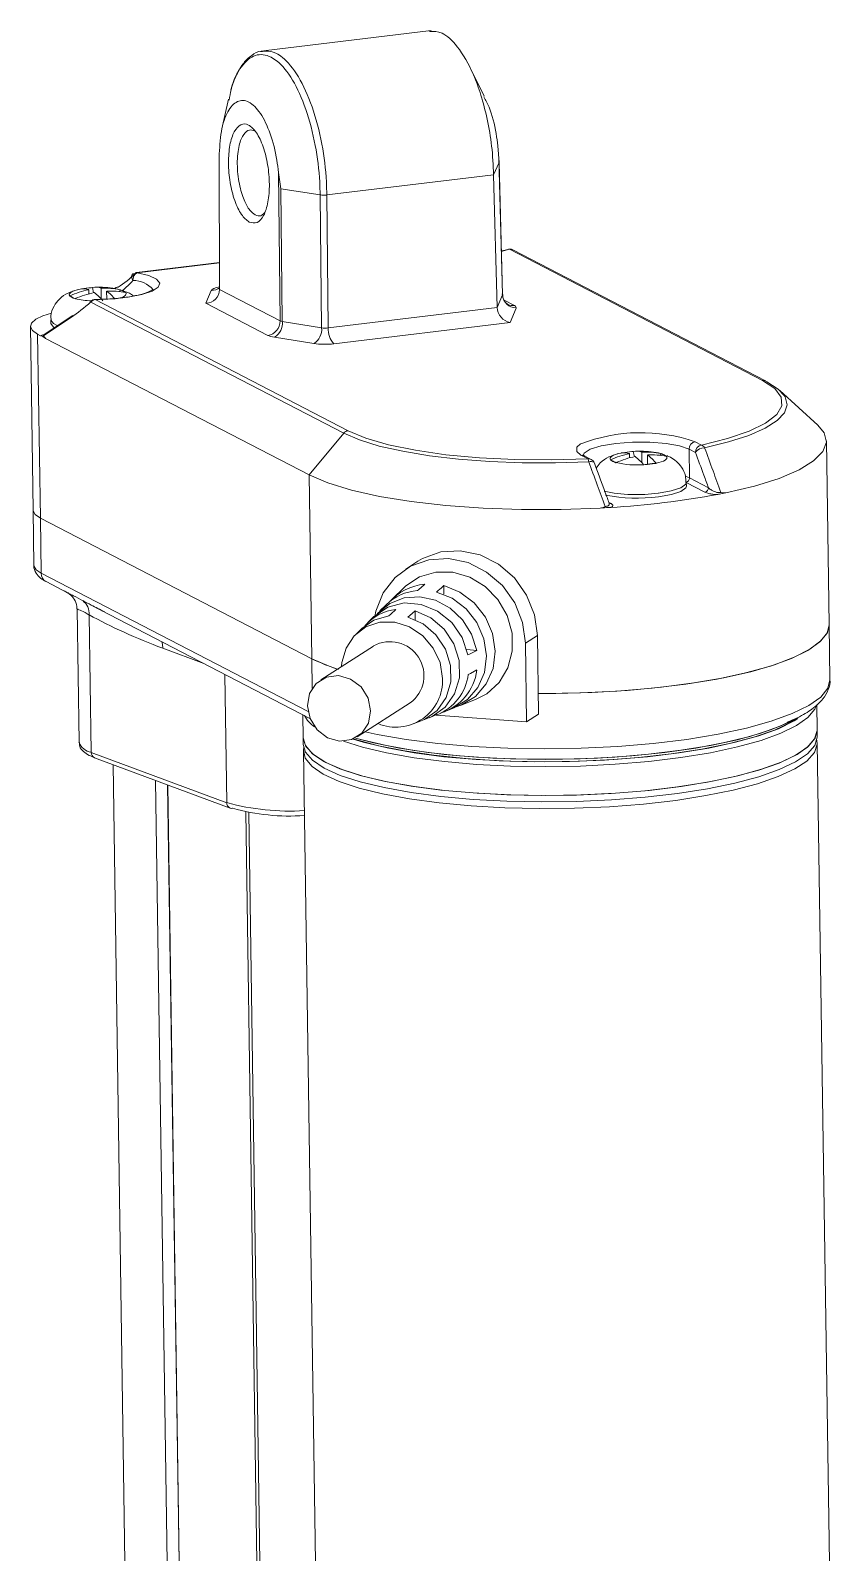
# Model space of a CAD drawing. Header units: millimetres. Extents: x -172 to 1209, y -709 to 1573.
# Drawn here: x 506.8 to 566, y 1234.5 to 1347 of the extents above; entities that cross this region are included whole.
import ezdxf

# ---------------------------------------------------------------- set-up
doc = ezdxf.new("R2010")
doc.units = ezdxf.units.MM

msp = doc.modelspace()

# ---------------------------------------------------------------- linework, layer by layer
at = {"color": 7, "linetype": 'Continuous', "lineweight": 15}
for p, q in [((536.43, 1346.96), (524.05, 1345.46)), ((521.46, 1341.89), (520.96, 1339.69)), ((541.45, 1337.21), (541.37, 1338.43)), ((541.37, 1338.43), (541.37, 1338.42)), ((520.76, 1337.58), (520.79, 1327.81)), ((541.05, 1336.29), (541.45, 1337.21)), ((541.71, 1327.43), (541.44, 1337.46)), ((541.71, 1327.41), (541.45, 1337.21)), ((525.15, 1336.46), (525.33, 1335.25)), ((525.26, 1325.49), (525.15, 1336.46)), ((541.05, 1336.29), (528.72, 1334.8)), ((541.32, 1326.49), (541.05, 1336.29)), ((528.23, 1334.8), (525.33, 1335.25)), ((525.33, 1335.25), (525.43, 1325.44)), ((528.33, 1324.98), (528.23, 1334.8)), ((528.72, 1334.8), (528.82, 1324.98)), ((542.09, 1330.77), (541.69, 1330.67)), ((560.93, 1321.09), (542.23, 1330.78)), ((561.16, 1321.05), (542.47, 1330.74)), ((520.78, 1329.81), (514.64, 1329.06)), ((510.48, 1327.84), (510.58, 1327.86)), ((510.49, 1327.84), (510.48, 1327.84)), ((511.12, 1327.48), (511.12, 1327.79)), ((511.29, 1327.94), (511.39, 1327.95)), ((511.4, 1327.95), (511.39, 1327.95)), ((511.48, 1327.57), (511.39, 1327.95)), ((512.04, 1327.12), (512.03, 1327.9)), ((512.45, 1327.11), (512.44, 1327.69)), ((513.15, 1327.97), (513.02, 1327.88)), ((513.39, 1327.66), (513.46, 1327.79)), ((513.46, 1327.79), (513.44, 1327.79)), ((513.46, 1327.79), (513.51, 1327.77)), ((513.82, 1327.61), (513.87, 1327.58)), ((513.87, 1327.58), (513.85, 1327.58)), ((519.78, 1326.79), (520.18, 1327.74)), ((520.79, 1327.81), (525.26, 1325.49)), ((509.72, 1327.34), (509.7, 1327.33)), ((509.74, 1327.32), (509.7, 1327.33)), ((510.11, 1327.12), (510.06, 1327.15)), ((510.13, 1327.13), (510.11, 1327.12)), ((529.97, 1317.19), (511.28, 1326.88)), ((511.6, 1327.06), (530.29, 1317.37)), ((524.37, 1324.41), (519.78, 1326.79)), ((528.82, 1324.98), (541.32, 1326.49)), ((541.32, 1326.49), (541.71, 1327.41)), ((509.89, 1325.87), (507.74, 1324.44)), ((509.84, 1325.76), (507.8, 1324.4)), ((508.31, 1325.56), (508.31, 1325.3)), ((525.43, 1325.44), (528.33, 1324.98)), ((542.27, 1325.38), (529.25, 1323.8)), ((542.72, 1326.44), (542.27, 1325.38)), ((506.81, 1325.09), (507.01, 1311.49)), ((507.54, 1310.92), (507.33, 1324.51)), ((507.56, 1324.39), (507.33, 1324.51)), ((527.41, 1314.11), (507.93, 1324.2)), ((527.76, 1323.82), (524.86, 1324.28)), ((565.02, 1317.78), (562.21, 1320.35)), ((527.41, 1314.11), (529.97, 1317.19)), ((555.95, 1316.56), (556.42, 1316.31)), ((565.85, 1303.02), (565.65, 1316.62)), ((547.56, 1315.54), (547.5, 1315.57)), ((548.03, 1315.29), (547.56, 1315.54)), ((548.27, 1315.25), (547.8, 1315.5)), ((549.7, 1315.23), (549.68, 1315.22)), ((549.72, 1315.2), (549.68, 1315.22)), ((550.46, 1315.72), (550.56, 1315.74)), ((550.47, 1315.72), (550.46, 1315.72)), ((551.1, 1315.37), (551.1, 1315.68)), ((551.27, 1315.83), (551.38, 1315.83)), ((551.38, 1315.84), (551.38, 1315.83)), ((551.46, 1315.45), (551.38, 1315.83)), ((552.02, 1315), (552.01, 1315.79)), ((552.43, 1314.89), (552.42, 1315.57)), ((553.37, 1315.54), (553.44, 1315.67)), ((553.44, 1315.67), (553.42, 1315.68)), ((553.44, 1315.67), (553.49, 1315.66)), ((553.81, 1315.49), (553.85, 1315.46)), ((553.85, 1315.46), (553.83, 1315.47)), ((555.53, 1313.88), (555.5, 1316.02)), ((555.97, 1315.77), (555.5, 1316.02)), ((527.61, 1300.51), (527.41, 1314.11)), ((550.09, 1315.01), (550.04, 1315.04)), ((550.11, 1315.01), (550.09, 1315.01)), ((552.15, 1314.85), (552.14, 1314.86)), ((552.26, 1314.87), (552.15, 1314.85)), ((553.06, 1314.96), (552.96, 1314.95)), ((553.06, 1314.96), (553.06, 1314.97)), ((555.3, 1313.28), (555.29, 1313.55)), ((555.53, 1313.88), (556.94, 1313.15)), ((507.01, 1311.49), (507.07, 1307.42)), ((527.61, 1300.51), (507.54, 1310.92)), ((507.54, 1310.92), (507.6, 1306.84)), ((535.44, 1307.72), (534.55, 1307.15)), ((507.96, 1306.22), (509.59, 1305.37)), ((509.55, 1305.4), (509.6, 1305.38)), ((534.45, 1305.8), (533.55, 1304.93)), ((537.37, 1305.28), (537.36, 1305.92)), ((510.25, 1304.2), (510.4, 1294.34)), ((511.3, 1304.48), (527.47, 1296.11)), ((533.1, 1304.5), (532.65, 1304.06)), ((535.25, 1303.4), (535.24, 1304.05)), ((511.15, 1303.75), (511.3, 1293.6)), ((532.2, 1303.63), (531.75, 1303.19)), ((565.91, 1298.95), (565.85, 1303.02)), ((531.31, 1302.76), (530.86, 1302.32)), ((543.4, 1301.67), (544.29, 1302.24)), ((544.38, 1296.42), (544.29, 1302.24)), ((532.18, 1301.46), (528.27, 1298.95)), ((539.8, 1301.14), (539.06, 1301.2)), ((543.49, 1295.85), (543.4, 1301.67)), ((530.97, 1294.75), (534.88, 1297.26)), ((538.61, 1297.07), (539.77, 1297.53)), ((526.95, 1296.38), (526.97, 1294.68)), ((536.28, 1296.16), (536.86, 1296.39)), ((536.8, 1296.36), (543.49, 1295.85)), ((537.44, 1296.61), (538.02, 1296.84)), ((543.49, 1295.85), (544.38, 1296.42)), ((564.97, 1295.24), (564.94, 1297.13)), ((535.11, 1295.7), (535.7, 1295.93)), ((564.97, 1294.76), (564.97, 1295.24)), ((526.97, 1294.68), (526.98, 1294.19)), ((565.96, 1228.25), (564.98, 1294.27)), ((511.3, 1293.6), (521.33, 1289.88)), ((511.55, 1293.2), (521.58, 1289.48)), ((526.99, 1293.71), (527.96, 1227.69)), ((512.92, 1292.69), (514.9, 1159.42)), ((522.95, 1289.16), (524.93, 1155.71))]:
    msp.add_line(p, q, dxfattribs=at)
at = {"color": 8, "linetype": 'Continuous', "lineweight": 15}
for p, q in [((542.23, 1330.78), (541.62, 1330.63)), ((514.55, 1328.99), (514.59, 1328.99)), ((520.78, 1329.79), (514.69, 1329.05)), ((541.84, 1327.02), (542.59, 1326.63)), ((555.28, 1313.99), (555.53, 1313.88)), ((556.67, 1312.83), (555.29, 1313.54)), ((549.58, 1312.07), (549.74, 1311.99)), ((507.6, 1306.84), (527.33, 1296.62)), ((509.31, 1305.55), (509.55, 1305.4)), ((519.63, 1300.17), (516.6, 1301.29)), ((527.61, 1300.51), (527.64, 1298.32)), ((521.19, 1299.36), (521.33, 1289.88)), ((516.06, 1291.53), (518.04, 1158.64)), ((516.95, 1291.2), (518.92, 1158.45)), ((516.96, 1291.2), (518.92, 1158.44)), ((522.73, 1289.2), (524.71, 1156.2))]:
    msp.add_line(p, q, dxfattribs=at)
at = {"color": 7, "linetype": 'Continuous', "lineweight": 15, "flags": 128}
for points in [[(540.36, 1342.1), (539.83, 1343.17), (539.26, 1344.3)], [(542.23, 1330.78), (542.16, 1330.79), (542.09, 1330.77)], [(514.69, 1329.05), (515.55, 1328.84), (516.13, 1328.58), (516.37, 1328.29), (516.26, 1327.98), (515.81, 1327.69), (515.05, 1327.44), (514.04, 1327.24), (512.86, 1327.11), (511.6, 1327.06)], [(514.38, 1328.47), (514.33, 1328.57), (514.3, 1328.67), (514.29, 1328.76), (514.3, 1328.84), (514.34, 1328.91), (514.39, 1328.96), (514.47, 1328.98), (514.55, 1328.99)], [(514.55, 1328.99), (514.57, 1329.01), (514.58, 1329.03), (514.6, 1329.05), (514.62, 1329.06), (514.64, 1329.06), (514.65, 1329.07), (514.67, 1329.06), (514.69, 1329.05)], [(510.49, 1327.84), (510.28, 1327.79), (510.09, 1327.74), (509.94, 1327.68), (509.82, 1327.61), (509.74, 1327.55), (509.69, 1327.48), (509.68, 1327.41), (509.72, 1327.34)], [(513.44, 1327.79), (513.25, 1327.84), (513.08, 1327.87)], [(511.28, 1326.88), (511.27, 1326.93), (511.27, 1326.95), (511.27, 1326.95)], [(511.6, 1327.08), (511.6, 1327.08), (511.6, 1327.06)], [(507.33, 1324.51), (506.96, 1324.77), (506.81, 1325.05), (506.89, 1325.33), (507.2, 1325.61), (507.72, 1325.87), (508.36, 1326.07)], [(508.31, 1325.3), (508.31, 1325.29), (508.51, 1325.02), (508.57, 1324.99)], [(556.42, 1316.31), (558.35, 1316.8), (559.94, 1317.34), (561.16, 1317.94), (561.98, 1318.57), (562.37, 1319.22), (562.32, 1319.86), (561.83, 1320.49), (560.93, 1321.09)], [(561.25, 1320.99), (562.09, 1320.45), (562.54, 1319.97)], [(565.02, 1317.78), (565.48, 1317.22), (565.65, 1316.52), (565.39, 1315.83), (564.71, 1315.14), (563.63, 1314.48), (562.16, 1313.85), (560.34, 1313.28), (558.21, 1312.78)], [(548.08, 1315.07), (545.63, 1314.99), (543.17, 1315), (540.77, 1315.09), (538.46, 1315.27), (536.3, 1315.52), (534.34, 1315.85), (532.6, 1316.24), (531.14, 1316.69), (529.97, 1317.19)], [(530.29, 1317.37), (531.6, 1316.82), (533.27, 1316.34), (535.27, 1315.93), (537.53, 1315.6), (540, 1315.37), (542.63, 1315.24), (545.32, 1315.22), (548.03, 1315.29)], [(550.47, 1315.72), (550.26, 1315.68), (550.07, 1315.62), (549.92, 1315.56), (549.8, 1315.5), (549.72, 1315.43), (549.67, 1315.36), (549.67, 1315.29), (549.7, 1315.23)], [(553.06, 1314.97), (553.27, 1315.02), (553.45, 1315.07), (553.61, 1315.13), (553.73, 1315.2), (553.81, 1315.26), (553.86, 1315.33), (553.86, 1315.4), (553.83, 1315.47)], [(553.42, 1315.68), (553.23, 1315.73), (553.07, 1315.76)], [(548.94, 1311.65), (546.04, 1311.55), (543.12, 1311.54), (540.27, 1311.64), (537.52, 1311.84), (534.95, 1312.13), (532.61, 1312.51), (530.54, 1312.98), (528.8, 1313.51), (527.41, 1314.11)], [(548.51, 1314.96), (548.51, 1314.98), (548.51, 1314.98)], [(553.23, 1312.49), (554.19, 1312.66), (554.89, 1312.88), (555.25, 1313.15), (555.3, 1313.28)], [(507.54, 1310.92), (507.16, 1311.18), (507.01, 1311.46), (507.01, 1311.49)], [(507.01, 1311.49), (507.01, 1311.46), (507.16, 1311.18), (507.54, 1310.92)], [(544.29, 1302.24), (544.08, 1303.77), (543.49, 1305.21), (542.59, 1306.49), (541.41, 1307.5), (540.05, 1308.19), (538.59, 1308.5), (537.15, 1308.41), (535.8, 1307.93), (535.44, 1307.72)], [(543.4, 1301.67), (543.19, 1303.19), (542.61, 1304.64), (541.7, 1305.92), (540.52, 1306.93), (539.16, 1307.62), (537.71, 1307.93), (536.26, 1307.84), (534.91, 1307.36), (533.77, 1306.53), (532.89, 1305.39), (532.35, 1304.03), (532.27, 1303.63)], [(539.77, 1297.53), (540.55, 1297.93), (541.46, 1298.76), (542.11, 1299.84), (542.43, 1301.09), (542.41, 1302.41), (542.05, 1303.71), (541.37, 1304.89), (540.43, 1305.86), (539.29, 1306.56), (538.04, 1306.92), (536.77, 1306.93), (535.58, 1306.58), (534.55, 1305.9), (534.45, 1305.8)], [(532.44, 1303.83), (532.48, 1303.88), (533.37, 1304.6), (534.43, 1305.02), (535.6, 1305.1), (536.76, 1304.84), (537.85, 1304.26), (538.76, 1303.4), (539.42, 1302.33), (539.8, 1301.14)], [(536.83, 1305.45), (537.99, 1304.99), (539.01, 1304.21), (539.81, 1303.19), (540.33, 1302), (540.52, 1300.74), (540.37, 1299.51), (539.89, 1298.4), (539.11, 1297.5), (538.11, 1296.88), (538.02, 1296.84)], [(537.36, 1305.92), (538.56, 1305.44), (539.62, 1304.65), (540.44, 1303.6), (540.97, 1302.38), (541.17, 1301.08), (541.01, 1299.8), (540.51, 1298.66), (539.72, 1297.74), (538.68, 1297.1), (538.31, 1296.97)], [(532.2, 1303.63), (532.22, 1303.64), (533.23, 1304.33), (534.43, 1304.64), (535.7, 1304.54), (536.91, 1304.04), (537.95, 1303.2), (538.72, 1302.08), (539.15, 1300.81)], [(533.83, 1304.16), (533.45, 1303.82), (533.3, 1303.7)], [(534.71, 1303.59), (534.85, 1303.71), (535.24, 1304.05)], [(535.24, 1304.05), (536.4, 1303.55), (537.39, 1302.71), (538.12, 1301.62), (538.51, 1300.38), (538.53, 1299.11), (538.17, 1297.93), (537.48, 1296.94), (536.51, 1296.26), (535.98, 1296.06)], [(529.8, 1299.96), (529.82, 1300.23), (530.14, 1301.31), (530.75, 1302.21), (531.61, 1302.87), (532.64, 1303.21), (533.75, 1303.21), (534.84, 1302.87), (535.82, 1302.22), (536.59, 1301.31), (537.09, 1300.23), (537.27, 1299.07)], [(531.31, 1302.76), (532.19, 1303.38), (533.3, 1303.7)], [(534.71, 1303.59), (535.83, 1303.1), (536.79, 1302.28), (537.49, 1301.23), (537.86, 1300.03), (537.88, 1298.8), (537.54, 1297.65), (536.87, 1296.7), (535.93, 1296.03), (535.7, 1295.93)], [(565.85, 1303.02), (565.7, 1302.41), (565.18, 1301.77), (564.29, 1301.14), (563.07, 1300.54), (561.52, 1299.98), (559.68, 1299.47), (557.59, 1299.02), (555.27, 1298.64), (552.78, 1298.34), (550.16, 1298.12), (547.47, 1297.99), (544.74, 1297.94), (544.35, 1297.94)], [(544.35, 1297.94), (545.65, 1297.94), (548.31, 1298.02), (550.93, 1298.17), (553.46, 1298.41), (555.86, 1298.73), (558.07, 1299.11), (560.07, 1299.56), (561.82, 1300.07), (563.28, 1300.63), (564.43, 1301.22), (565.25, 1301.84), (565.73, 1302.47), (565.85, 1303.02)], [(539.8, 1301.14), (539.31, 1300.89), (539.15, 1300.81)], [(529.5, 1299.75), (528.9, 1299.96), (527.61, 1300.51)], [(539.17, 1299.35), (539.33, 1299.44), (539.82, 1299.69)], [(531.96, 1296.67), (531.79, 1295.75), (531.3, 1295.01), (530.55, 1294.54), (529.66, 1294.42), (528.76, 1294.68), (528, 1295.26), (527.48, 1296.09), (527.29, 1297.03), (527.45, 1297.94), (527.94, 1298.69), (528.69, 1299.16), (529.59, 1299.28), (530.48, 1299.02), (531.25, 1298.44), (531.77, 1297.61), (531.96, 1296.67)], [(530.67, 1294.59), (530.84, 1294.54), (532.53, 1294.08), (534.47, 1293.7), (536.64, 1293.38), (538.99, 1293.14), (541.47, 1292.98), (544.04, 1292.91), (546.65, 1292.93), (549.24, 1293.03), (551.77, 1293.22), (554.18, 1293.49), (556.44, 1293.84), (558.49, 1294.25), (560.3, 1294.73), (561.82, 1295.25), (563.04, 1295.82), (563.52, 1296.12)], [(563.55, 1296.1), (563.27, 1295.92), (562.12, 1295.35), (560.67, 1294.82), (558.94, 1294.34), (556.96, 1293.92), (554.77, 1293.56), (552.42, 1293.27), (549.94, 1293.07), (547.39, 1292.94), (544.81, 1292.9), (542.25, 1292.94), (539.76, 1293.07), (537.38, 1293.28), (535.17, 1293.57), (533.17, 1293.93), (531.4, 1294.35), (530.67, 1294.57)], [(563.49, 1296.14), (563.45, 1296.12), (562.28, 1295.55), (560.81, 1295.02), (559.07, 1294.53), (557.08, 1294.11), (554.88, 1293.75), (552.51, 1293.46), (550.02, 1293.25), (547.46, 1293.13), (544.87, 1293.08), (542.29, 1293.12), (539.79, 1293.25), (537.4, 1293.45), (535.17, 1293.74), (533.13, 1294.1), (531.34, 1294.52), (530.83, 1294.66)], [(526.97, 1294.68), (526.97, 1294.64), (527.18, 1294.02), (527.74, 1293.43), (528.64, 1292.86), (529.86, 1292.33), (531.38, 1291.85), (533.17, 1291.42), (535.21, 1291.07), (537.44, 1290.78), (539.83, 1290.58), (542.33, 1290.45), (544.91, 1290.41), (547.5, 1290.45), (550.06, 1290.58), (552.55, 1290.79), (554.92, 1291.08), (557.12, 1291.44), (559.11, 1291.86), (560.85, 1292.35), (562.32, 1292.88), (563.49, 1293.45), (564.32, 1294.05), (564.82, 1294.66), (564.97, 1295.24)], [(564.97, 1295.24), (564.97, 1295.21), (564.78, 1294.59), (564.24, 1293.97), (563.36, 1293.38), (562.16, 1292.81), (560.65, 1292.28), (558.88, 1291.81), (556.86, 1291.39), (554.64, 1291.04), (552.25, 1290.76), (549.75, 1290.56), (547.18, 1290.44), (544.59, 1290.41), (542.02, 1290.46), (539.53, 1290.6), (537.16, 1290.81), (534.95, 1291.11), (532.94, 1291.47), (531.18, 1291.9), (529.69, 1292.39), (528.51, 1292.92), (527.65, 1293.5), (527.14, 1294.1), (526.97, 1294.68)], [(530.83, 1294.66), (532.17, 1294.31), (534.09, 1293.91), (536.22, 1293.59), (538.54, 1293.34), (541, 1293.18), (543.55, 1293.09), (546.15, 1293.09), (548.74, 1293.18), (551.28, 1293.35), (553.71, 1293.6), (556.01, 1293.92), (558.11, 1294.32), (559.99, 1294.77), (561.6, 1295.28), (562.92, 1295.84), (563.24, 1296)], [(564.97, 1294.76), (564.97, 1294.72), (564.79, 1294.1), (564.25, 1293.49), (563.37, 1292.89), (562.17, 1292.33), (560.66, 1291.8), (558.88, 1291.32), (556.87, 1290.91), (554.64, 1290.55), (552.26, 1290.28), (549.76, 1290.08), (547.19, 1289.96), (544.6, 1289.93), (542.03, 1289.98), (539.54, 1290.11), (537.16, 1290.33), (534.95, 1290.62), (532.95, 1290.99), (531.19, 1291.42), (529.7, 1291.9), (528.52, 1292.44), (527.66, 1293.01), (527.14, 1293.61), (526.98, 1294.19)], [(564.95, 1294.51), (564.98, 1294.2), (564.77, 1293.58), (564.21, 1292.96), (563.31, 1292.37), (562.09, 1291.81), (560.57, 1291.28), (558.77, 1290.81), (556.74, 1290.4), (554.51, 1290.05), (552.12, 1289.78), (549.61, 1289.58), (547.04, 1289.47), (544.45, 1289.44), (541.88, 1289.5), (539.4, 1289.64), (537.03, 1289.86), (534.83, 1290.16), (532.84, 1290.53), (531.1, 1290.96), (529.63, 1291.45), (528.46, 1291.99), (527.63, 1292.56), (527.13, 1293.16), (526.99, 1293.78), (527.01, 1293.95)]]:
    msp.add_lwpolyline(points, dxfattribs=at)
at = {"color": 8, "linetype": 'Continuous', "lineweight": 15, "flags": 128}
for points in [[(513.15, 1327.97), (513.12, 1327.93), (513.1, 1327.87)], [(513.44, 1327.18), (513.47, 1327.19), (513.63, 1327.25), (513.75, 1327.31), (513.83, 1327.38), (513.87, 1327.45), (513.88, 1327.51), (513.85, 1327.58)], [(508.31, 1325.56), (508.31, 1325.55), (508.51, 1325.29), (508.79, 1325.14)], [(562.54, 1319.97), (562.6, 1319.88), (562.75, 1319.29), (562.56, 1318.7), (562.01, 1318.12), (561.12, 1317.56), (559.92, 1317.03), (558.42, 1316.54), (556.65, 1316.11)], [(547.5, 1315.57), (547.2, 1315.83), (547.21, 1316.15), (547.48, 1316.4)], [(555.5, 1316.02), (554.8, 1316.26), (553.8, 1316.44), (552.6, 1316.53), (551.32, 1316.53), (550.08, 1316.43), (549.01, 1316.25), (548.2, 1316), (547.75, 1315.71), (547.66, 1315.54)], [(548.51, 1314.98), (548.48, 1315.02), (548.43, 1315.06), (548.36, 1315.08), (548.28, 1315.09), (548.19, 1315.09), (548.08, 1315.07)], [(553.23, 1312.75), (554.18, 1312.92), (554.88, 1313.15), (555.25, 1313.41), (555.29, 1313.55)], [(507.07, 1307.42), (507.07, 1307.38), (507.22, 1307.1), (507.6, 1306.84)], [(516.51, 1301.79), (516.57, 1301.57), (516.6, 1301.29)], [(531.56, 1295.12), (532.45, 1294.93), (534.58, 1294.55), (536.93, 1294.25), (539.45, 1294.04), (542.09, 1293.9), (544.8, 1293.86), (547.53, 1293.91), (550.23, 1294.04), (552.84, 1294.26), (555.33, 1294.56), (557.65, 1294.94), (559.74, 1295.39), (561.58, 1295.9), (563.13, 1296.46), (564.35, 1297.06), (565.24, 1297.69), (565.76, 1298.34), (565.91, 1298.95)], [(564.87, 1296.98), (564.79, 1296.8), (564.29, 1296.18), (563.45, 1295.58), (562.29, 1295.01), (560.82, 1294.48), (559.08, 1294), (557.08, 1293.57), (554.89, 1293.22), (552.52, 1292.93), (550.03, 1292.72), (547.47, 1292.59), (544.88, 1292.55), (542.3, 1292.59), (539.8, 1292.71), (537.41, 1292.92), (535.17, 1293.2), (533.14, 1293.56), (531.35, 1293.98), (529.95, 1294.42)]]:
    msp.add_lwpolyline(points, dxfattribs=at)
at = {"color": 7, "linetype": 'Continuous', "lineweight": 15}
for centre, radius, start, end in [((542.24, 1330.3), 0.5, 62.6043, 106.9396), ((514.98, 1328.53), 0.596, 118.3136, 185.5497), ((512.39, 1321.4), 6.52, 101.2941, 114.2428), ((512.8, 1321.19), 6.52, 101.2941, 114.2428), ((510.72, 1326.7), 1.17, 69.9129, 101.2055), ((511.75, 1321.22), 6.74, 93.8894, 99.9516), ((511.66, 1321.98), 5.97, 93.4993, 100.3417), ((511.63, 1326.81), 1.17, 69.9129, 101.2055), ((509.72, 1325.05), 3.11, 38.2651, 54.4846), ((511.88, 1320.98), 7, 80.0895, 92.4618), ((512.3, 1322.12), 5.79, 78.6111, 92.6355), ((512.71, 1321.91), 5.79, 78.6111, 92.6355), ((510.63, 1325.16), 3.11, 38.2651, 54.4846), ((513.22, 1327.86), 0.128, 61.2687, 120.4848), ((513.28, 1326.95), 0.849, 50.4344, 74.7742), ((513, 1326.4), 1.46, 55.5649, 69.6436), ((510.28, 1327.97), 0.849, 230.4344, 254.7742), ((508.51, 1324.56), 3.02, 59.2075, 66.0011), ((511.6, 1326.58), 0.5, 90.2806, 131.5723), ((511.67, 1326.57), 0.5, 97.8965, 141.1401), ((542.72, 1327.46), 1.01, 182.4583, 269.8228), ((509.95, 1325.77), 0.118, 62.5577, 185.8371), ((524.19, 1325.47), 1.07, 279.2882, 0.8775), ((524.21, 1325.32), 1.23, 302.0052, 5.6429), ((527.11, 1324.86), 1.23, 302.0062, 5.6413), ((530.32, 1324.85), 1.5, 175.3073, 224.3827), ((560.98, 1320.7), 0.39, 46.9689, 62.6967), ((530.36, 1316.88), 0.5, 97.8965, 141.1401), ((551.94, 1304.97), 12.26, 70.8935, 111.2983), ((556.04, 1316.03), 0.536, 99.2979, 181.3146), ((547.61, 1315.14), 0.406, 62.798, 97.3221), ((547.35, 1315.02), 0.735, 4.2164, 22.3155), ((548.04, 1314.81), 0.5, 20.2824, 62.6043), ((552.38, 1309.28), 6.52, 101.2943, 114.2423), ((550.26, 1315.86), 0.849, 230.4281, 254.7804), ((548.49, 1312.44), 3.02, 59.2091, 65.9994), ((552.79, 1309.07), 6.52, 101.2943, 114.2423), ((550.7, 1314.58), 1.17, 69.9138, 101.2055), ((551.73, 1309.1), 6.74, 93.8905, 99.9505), ((551.64, 1309.87), 5.97, 93.4997, 100.3414), ((551.61, 1314.69), 1.17, 69.9138, 101.2055), ((549.7, 1312.93), 3.11, 38.2643, 54.4852), ((551.86, 1308.86), 7, 80.0895, 92.4618), ((552.28, 1310.01), 5.79, 78.6111, 92.6355), ((552.69, 1309.8), 5.79, 78.6111, 92.6355), ((550.62, 1313.04), 3.11, 38.2643, 54.4852), ((553.26, 1314.84), 0.849, 50.4343, 74.7742), ((552.98, 1314.29), 1.46, 55.5693, 69.6393), ((556.51, 1315.78), 0.536, 99.2979, 181.3146), ((556.64, 1315.28), 0.833, 89.3487, 143.4771), ((556.28, 1315.93), 0.411, 26.4918, 70.3802), ((551.63, 1321.45), 6.61, 256.7288, 274.4787), ((551.8, 1321.59), 6.74, 273.8905, 279.9505), ((553.59, 1306.8), 8.18, 94.422, 99.419), ((555.21, 1313.87), 0.321, 279.3098, 1.3175), ((556.62, 1313.15), 0.321, 279.3098, 1.3175), ((551.64, 1324.79), 12.4, 259.2786, 277.3634), ((545.96, 1375.54), 63.95, 273.3339, 280.5071), ((535.77, 1301.74), 3.84, 95.0994, 134.037), ((536.29, 1302.1), 3.94, 94.8308, 138.6313), ((509.96, 1303.86), 1.19, 354.9519, 53.0774), ((534.2, 1300.66), 3.52, 96.0007, 139.2001), ((533.39, 1299.27), 2.51, 306.6599, 118.8223), ((533.44, 1312.15), 13.01, 243.3986, 252.7943), ((536.02, 1300.17), 3.83, 287.0836, 352.6624), ((533.82, 1298.92), 3.46, 247.647, 2.4836), ((535.48, 1299.84), 3.73, 291.8185, 352.412), ((521.7, 1289.81), 0.351, 249.7481, 279.7465), ((525.97, 1304.61), 15.72, 254.4499, 273.9511)]:
    msp.add_arc(centre, radius, start, end, dxfattribs=at)
at = {"color": 8, "linetype": 'Continuous', "lineweight": 15}
for centre, radius, start, end in [((542.28, 1330.38), 0.405, 62.7633, 97.3567), ((514.47, 1326.69), 1.78, 37.9659, 92.7307), ((520.2, 1328.73), 0.987, 269.1718, 306.7251), ((511.43, 1332.22), 5.25, 255.6059, 268.4637), ((542.49, 1327.43), 0.812, 242.8102, 277.3369), ((560.98, 1320.69), 0.405, 62.7633, 97.3567), ((548.08, 1314.89), 0.406, 62.798, 97.3221), ((551.64, 1324.85), 12.2, 258.5494, 277.4551), ((549.7, 1312.23), 0.244, 242.8337, 277.3025), ((508.29, 1306.83), 0.694, 178.9706, 241.3961), ((529.21, 1297.49), 2.45, 208.6656, 235.2933), ((511.48, 1294.75), 1.16, 200.4919, 260.9572), ((511.72, 1293.58), 0.416, 177.5324, 246.6871), ((525.94, 1306.55), 17.29, 254.5478, 273.6981), ((521.74, 1289.87), 0.416, 177.5327, 246.6877)]:
    msp.add_arc(centre, radius, start, end, dxfattribs=at)
at = {"color": 7, "linetype": 'Continuous', "lineweight": 15}
for centre, major_axis, ratio, start_param, end_param in [((511.6, 1330.08), (4.35, 2.69), 0.524372, 4.775319, 5.10054), ((519.77, 1327.76), (0.968, 0.349), 0.937397, 4.400344, 5.95922), ((520.59, 1327.34), (0.09, 1.08), 0.16905, 5.174306, 5.177499), ((511.42, 1329.97), (4.26, 4.88), 0.319027, 4.004717, 4.329937), ((542.25, 1326.35), (-0.625, 0.83), 0.839836, 0.866836, 2.425713), ((541.2, 1326.22), (0.01, 1.01), 0.118794, 4.978804, 4.981998), ((541.21, 1327.43), (0.5, -0.005), 0.247415, 6.184293, 6.707816), ((541.22, 1326.46), (1.5, 0.02), 0.239013, 6.178283, 6.701806), ((525.72, 1325.55), (0.5, 0.012), 0.261443, 3.557704, 4.081227), ((508.87, 1324.59), (1.14, 0.17), 0.076558, 2.980893, 3.498013), ((525.73, 1324.58), (1.5, 0.02), 0.23904, 3.560232, 4.083755), ((528.62, 1325.09), (0.5, 0.012), 0.261443, 4.081227, 5.128424), ((528.63, 1324.12), (1.5, 0.02), 0.23904, 4.083755, 5.130953), ((515.29, 1303.32), (7.71, -3.56), 0.08252, 4.207476, 4.352065), ((516.57, 1303.53), (9.05, -3.55), 0.213379, 4.157342, 4.799463)]:
    msp.add_ellipse(centre, major_axis=major_axis, ratio=ratio, start_param=start_param, end_param=end_param, dxfattribs=at)
at = {"color": 8, "linetype": 'Continuous', "lineweight": 15}
for centre, major_axis, ratio, start_param, end_param in [((511.75, 1329.66), (3.72, 2.96), 0.56364, 4.767081, 4.993988), ((521.68, 1327.73), (1.5, 0.02), 0.239013, 2.200777, 3.036691), ((508.87, 1324.3), (1.33, -0.06), 0.150418, 2.638585, 2.982826), ((515.29, 1303.32), (7.71, -3.56), 0.08252, 4.109845, 4.207476)]:
    msp.add_ellipse(centre, major_axis=major_axis, ratio=ratio, start_param=start_param, end_param=end_param, dxfattribs=at)
at = {"color": 7, "linetype": 'Continuous', "lineweight": 15}
for points, knots in [([(541.05, 1336.29), (541.02, 1337), (540.95, 1338.37), (540.6, 1340.39), (540.14, 1342.17), (539.43, 1344.11), (538.44, 1345.81), (537.29, 1346.89), (536.61, 1346.89), (536.3, 1346.89)], [0, 0, 0, 0, 0.132285, 0.257401, 0.375333, 0.486079, 0.685179, 0.855802, 1, 1, 1, 1]), ([(523.98, 1345.43), (523.94, 1345.43), (523.65, 1345.43), (523.15, 1345.14), (522.54, 1344.57), (522.02, 1343.72), (521.76, 1342.96), (521.63, 1342.58)], [0, 0, 0, 0, 0.032586, 0.261382, 0.492163, 0.742689, 1, 1, 1, 1]), ([(525.15, 1336.46), (525.11, 1336.77), (524.99, 1337.77), (524.57, 1339.4), (523.83, 1340.93), (522.95, 1341.8), (522.09, 1341.83), (521.36, 1341.06), (520.86, 1339.58), (520.79, 1338.24), (520.76, 1337.58)], [0, 0, 0, 0, 0.058061, 0.192682, 0.327228, 0.461771, 0.596313, 0.730859, 0.865481, 1, 1, 1, 1]), ([(540.33, 1342.05), (540.47, 1341.8), (540.86, 1341.09), (541.19, 1339.73), (541.33, 1338.73), (541.37, 1338.43)], [0, 0, 0, 0, 0.262303, 0.777788, 1, 1, 1, 1]), ([(522.99, 1332.79), (522.79, 1332.95), (522.39, 1333.26), (521.88, 1334.35), (521.54, 1335.71), (521.41, 1337.18), (521.52, 1338.53), (521.85, 1339.55), (522.35, 1340.08), (522.94, 1340.06), (523.53, 1339.47), (524.04, 1338.41), (524.38, 1337.04), (524.51, 1335.57), (524.4, 1334.23), (524.08, 1333.21), (523.58, 1332.65), (523.18, 1332.74), (522.99, 1332.79)], [0, 0, 0, 0, 0.062499, 0.124997, 0.187497, 0.25, 0.312499, 0.375003, 0.437501, 0.5, 0.562499, 0.624997, 0.687501, 0.75, 0.812503, 0.875003, 0.937501, 1, 1, 1, 1]), ([(523.36, 1339.54), (523.24, 1339.58), (522.95, 1339.66), (522.62, 1339.39), (522.38, 1338.94), (522.23, 1338.46), (522.12, 1337.84), (522.09, 1337.11), (522.13, 1336.35), (522.24, 1335.62), (522.4, 1334.97), (522.65, 1334.28), (523, 1333.64), (523.29, 1333.42), (523.43, 1333.32)], [0, 0, 0, 0, 0.091533, 0.208732, 0.274026, 0.343614, 0.417509, 0.495679, 0.573874, 0.647759, 0.717359, 0.782654, 0.899846, 1, 1, 1, 1]), ([(528.23, 1334.8), (528.26, 1334.8), (528.34, 1334.79), (528.47, 1334.78), (528.6, 1334.79), (528.68, 1334.79), (528.72, 1334.8)], [0, 0, 0, 0, 0.250007, 0.500011, 0.749987, 1, 1, 1, 1]), ([(523.43, 1333.32), (523.57, 1333.27), (523.81, 1333.18), (524.02, 1333.38), (524.11, 1333.47)], [0, 0, 0, 0, 0.56592, 1, 1, 1, 1]), ([(510.25, 1327.78), (510.03, 1327.71), (509.57, 1327.58), (508.96, 1327.17), (508.52, 1326.57), (508.3, 1326.01), (508.33, 1325.66), (508.34, 1325.56)], [0, 0, 0, 0, 0.233442, 0.480459, 0.683898, 0.909761, 1, 1, 1, 1]), ([(515.89, 1327.82), (515.88, 1327.82), (515.87, 1327.81), (515.56, 1327.62), (514.99, 1327.44), (514.15, 1327.26), (513.11, 1327.13), (512.23, 1327.08), (511.72, 1327.08), (511.6, 1327.08)], [0, 0, 0, 0, 0.101795, 0.245406, 0.404681, 0.578749, 0.759987, 0.944248, 1, 1, 1, 1]), ([(514.42, 1327.33), (514.33, 1327.41), (514.15, 1327.54), (513.96, 1327.61), (513.87, 1327.64)], [0, 0, 0, 0, 0.539523, 1, 1, 1, 1]), ([(542.12, 1326.71), (542.1, 1326.72), (542.04, 1326.75), (541.88, 1326.89), (541.74, 1327.14), (541.73, 1327.34), (541.72, 1327.43)], [0, 0, 0, 0, 0.15985, 0.388869, 0.742499, 1, 1, 1, 1]), ([(507.93, 1324.2), (507.88, 1324.24), (507.79, 1324.29), (507.67, 1324.36), (507.6, 1324.38), (507.56, 1324.39)], [0, 0, 0, 0, 0.407193, 0.7021919, 1, 1, 1, 1]), ([(507.73, 1324.44), (507.73, 1324.43), (507.72, 1324.43), (507.72, 1324.43), (507.72, 1324.43)], [0, 0, 0, 0, 0.886374, 1, 1, 1, 1]), ([(507.74, 1324.44), (507.74, 1324.44), (507.73, 1324.44), (507.73, 1324.44), (507.73, 1324.44)], [0, 0, 0, 0, 0.459662, 1, 1, 1, 1]), ([(507.8, 1324.4), (507.8, 1324.4), (507.8, 1324.37), (507.82, 1324.28), (507.89, 1324.24), (507.93, 1324.2)], [0, 0, 0, 0, 0.011396, 0.301921, 1, 1, 1, 1]), ([(547.8, 1315.5), (547.74, 1315.53), (547.64, 1315.6), (547.65, 1315.58), (547.66, 1315.57)], [0, 0, 0, 0, 0.572789, 1, 1, 1, 1]), ([(550.23, 1315.66), (550.01, 1315.6), (549.56, 1315.46), (548.98, 1315.1), (548.74, 1314.74), (548.64, 1314.6)], [0, 0, 0, 0, 0.371252, 0.764097, 1, 1, 1, 1]), ([(555.26, 1313.55), (555.26, 1313.71), (555.26, 1314.11), (554.99, 1314.66), (554.58, 1315.12), (554.19, 1315.4), (553.94, 1315.49), (553.85, 1315.53)], [0, 0, 0, 0, 0.1837914, 0.4437016, 0.6677829, 0.8814714, 1, 1, 1, 1]), ([(556.94, 1313.15), (556.82, 1313.46), (556.5, 1314.34), (556.18, 1315.21), (555.97, 1315.77)], [0, 0, 0, 0, 0.352866, 1, 1, 1, 1]), ([(556.65, 1316.11), (556.86, 1315.54), (557.26, 1314.45), (557.66, 1313.35), (557.85, 1312.81)], [0, 0, 0, 0, 0.515068, 1, 1, 1, 1]), ([(549.31, 1311.78), (549.11, 1312.31), (548.7, 1313.41), (548.29, 1314.51), (548.08, 1315.07)], [0, 0, 0, 0, 0.484932, 1, 1, 1, 1]), ([(549.58, 1312.06), (549.53, 1312.2), (549.17, 1313.18), (548.81, 1314.15), (548.5, 1314.98)], [0, 0, 0, 0, 0.1469146, 1, 1, 1, 1]), ([(556.94, 1313.15), (557.01, 1313.09), (557.12, 1312.99), (557.34, 1312.88), (557.53, 1312.82), (557.67, 1312.79), (557.76, 1312.8), (557.82, 1312.8), (557.84, 1312.81), (557.85, 1312.81)], [0, 0, 0, 0, 0.355142, 0.585917, 0.742999, 0.855894, 0.928097, 0.962927, 1, 1, 1, 1]), ([(549.62, 1312), (549.62, 1311.99), (549.62, 1311.99), (549.6, 1312.04), (549.58, 1312.06)], [0, 0, 0, 0, 0.560733, 1, 1, 1, 1]), ([(549.74, 1311.99), (549.79, 1311.95), (549.89, 1311.88), (549.87, 1311.78), (549.78, 1311.73), (549.7, 1311.7), (549.68, 1311.69)], [0, 0, 0, 0, 0.417753, 0.702072, 0.911532, 1, 1, 1, 1]), ([(557.62, 1312.66), (557.58, 1312.66), (557.46, 1312.66), (557.22, 1312.68), (556.9, 1312.73), (556.76, 1312.79), (556.67, 1312.83)], [0, 0, 0, 0, 0.088468, 0.297928, 0.582247, 1, 1, 1, 1]), ([(558.21, 1312.78), (558.06, 1312.75), (557.86, 1312.73), (557.66, 1312.67), (557.62, 1312.66)], [0, 0, 0, 0, 0.80031, 1, 1, 1, 1]), ([(557.85, 1312.81), (557.85, 1312.81), (557.91, 1312.79), (558.04, 1312.76), (558.15, 1312.77), (558.21, 1312.78)], [0, 0, 0, 0, 0.011122, 0.444696, 1, 1, 1, 1]), ([(548.94, 1311.65), (549.02, 1311.66), (549.15, 1311.68), (549.26, 1311.74), (549.31, 1311.78), (549.31, 1311.78)], [0, 0, 0, 0, 0.557125, 0.988909, 1, 1, 1, 1]), ([(549.68, 1311.69), (549.48, 1311.69), (549.24, 1311.69), (548.99, 1311.66), (548.94, 1311.65)], [0, 0, 0, 0, 0.800423, 1, 1, 1, 1]), ([(507.08, 1307.42), (507.07, 1307.41), (507.03, 1307.21), (507.22, 1306.82), (507.54, 1306.46), (507.82, 1306.3), (507.96, 1306.22)], [0, 0, 0, 0, 0.014296, 0.357447, 0.678239, 1, 1, 1, 1]), ([(509.55, 1305.39), (509.56, 1305.39), (509.6, 1305.37), (509.8, 1305.23), (510.07, 1304.91), (510.25, 1304.51), (510.23, 1304.26), (510.23, 1304.2)], [0, 0, 0, 0, 0.132339, 0.309547, 0.566922, 0.890319, 1, 1, 1, 1]), ([(535.43, 1305.56), (535.47, 1305.6), (535.65, 1305.75), (535.83, 1305.91), (535.96, 1306.03)], [0, 0, 0, 0, 0.25433, 1, 1, 1, 1]), ([(537.36, 1305.92), (537.23, 1305.8), (537.05, 1305.65), (536.87, 1305.49), (536.83, 1305.45)], [0, 0, 0, 0, 0.7456547, 1, 1, 1, 1]), ([(562.76, 1295.83), (563.02, 1295.94), (563.74, 1296.24), (564.63, 1296.79), (565.4, 1297.47), (565.8, 1298.2), (565.97, 1298.74), (565.91, 1298.99), (565.9, 1299.01)], [0, 0, 0, 0, 0.136351, 0.377236, 0.623722, 0.813878, 0.9901, 1, 1, 1, 1]), ([(510.43, 1294.33), (510.43, 1294.23), (510.43, 1293.97), (510.73, 1293.64), (511.09, 1293.39), (511.42, 1293.26), (511.55, 1293.2)], [0, 0, 0, 0, 0.163188, 0.447551, 0.767924, 1, 1, 1, 1])]:
    msp.add_open_spline(points, degree=3, knots=knots, dxfattribs=at)
at = {"color": 8, "linetype": 'Continuous', "lineweight": 15}
for points, knots in [([(528.23, 1334.8), (528.22, 1335.12), (528.18, 1336.33), (527.91, 1338.55), (527.21, 1341.21), (526.22, 1343.42), (525.29, 1344.54), (524.35, 1345.16), (523.41, 1345.28), (522.38, 1344.4), (521.71, 1343.15), (521.54, 1342.07), (521.49, 1341.8)], [0, 0, 0, 0, 0.042027, 0.159589, 0.285198, 0.410829, 0.536384, 0.582088, 0.707706, 0.833266, 0.958921, 1, 1, 1, 1]), ([(523.81, 1345.4), (524.2, 1345.43), (524.73, 1345.47), (525.7, 1344.81), (526.65, 1343.66), (527.67, 1341.39), (528.4, 1338.66), (528.68, 1336.36), (528.71, 1335.12), (528.72, 1334.8)], [0, 0, 0, 0, 0.175423, 0.240125, 0.418079, 0.596033, 0.773989, 0.940546, 1, 1, 1, 1]), ([(549.31, 1311.78), (549.32, 1311.78), (549.37, 1311.78), (549.42, 1311.79), (549.49, 1311.81), (549.57, 1311.85), (549.61, 1311.94), (549.61, 1312.01), (549.58, 1312.06), (549.58, 1312.06)], [0, 0, 0, 0, 0.0565008, 0.1644725, 0.2196075, 0.3916642, 0.6310647, 0.9827773, 1, 1, 1, 1]), ([(509.6, 1305.38), (509.62, 1305.36), (509.73, 1305.29), (510.09, 1305.13), (510.45, 1304.94), (510.68, 1304.81)], [0, 0, 0, 0, 0.10746, 0.417284, 1, 1, 1, 1]), ([(511.15, 1303.75), (510.94, 1303.87), (510.63, 1304.06), (510.31, 1304.15), (510.31, 1304.18), (510.31, 1304.2)], [0, 0, 0, 0, 0.390395, 0.601329, 1, 1, 1, 1])]:
    msp.add_open_spline(points, degree=3, knots=knots, dxfattribs=at)

doc.saveas('drawing.dxf')
